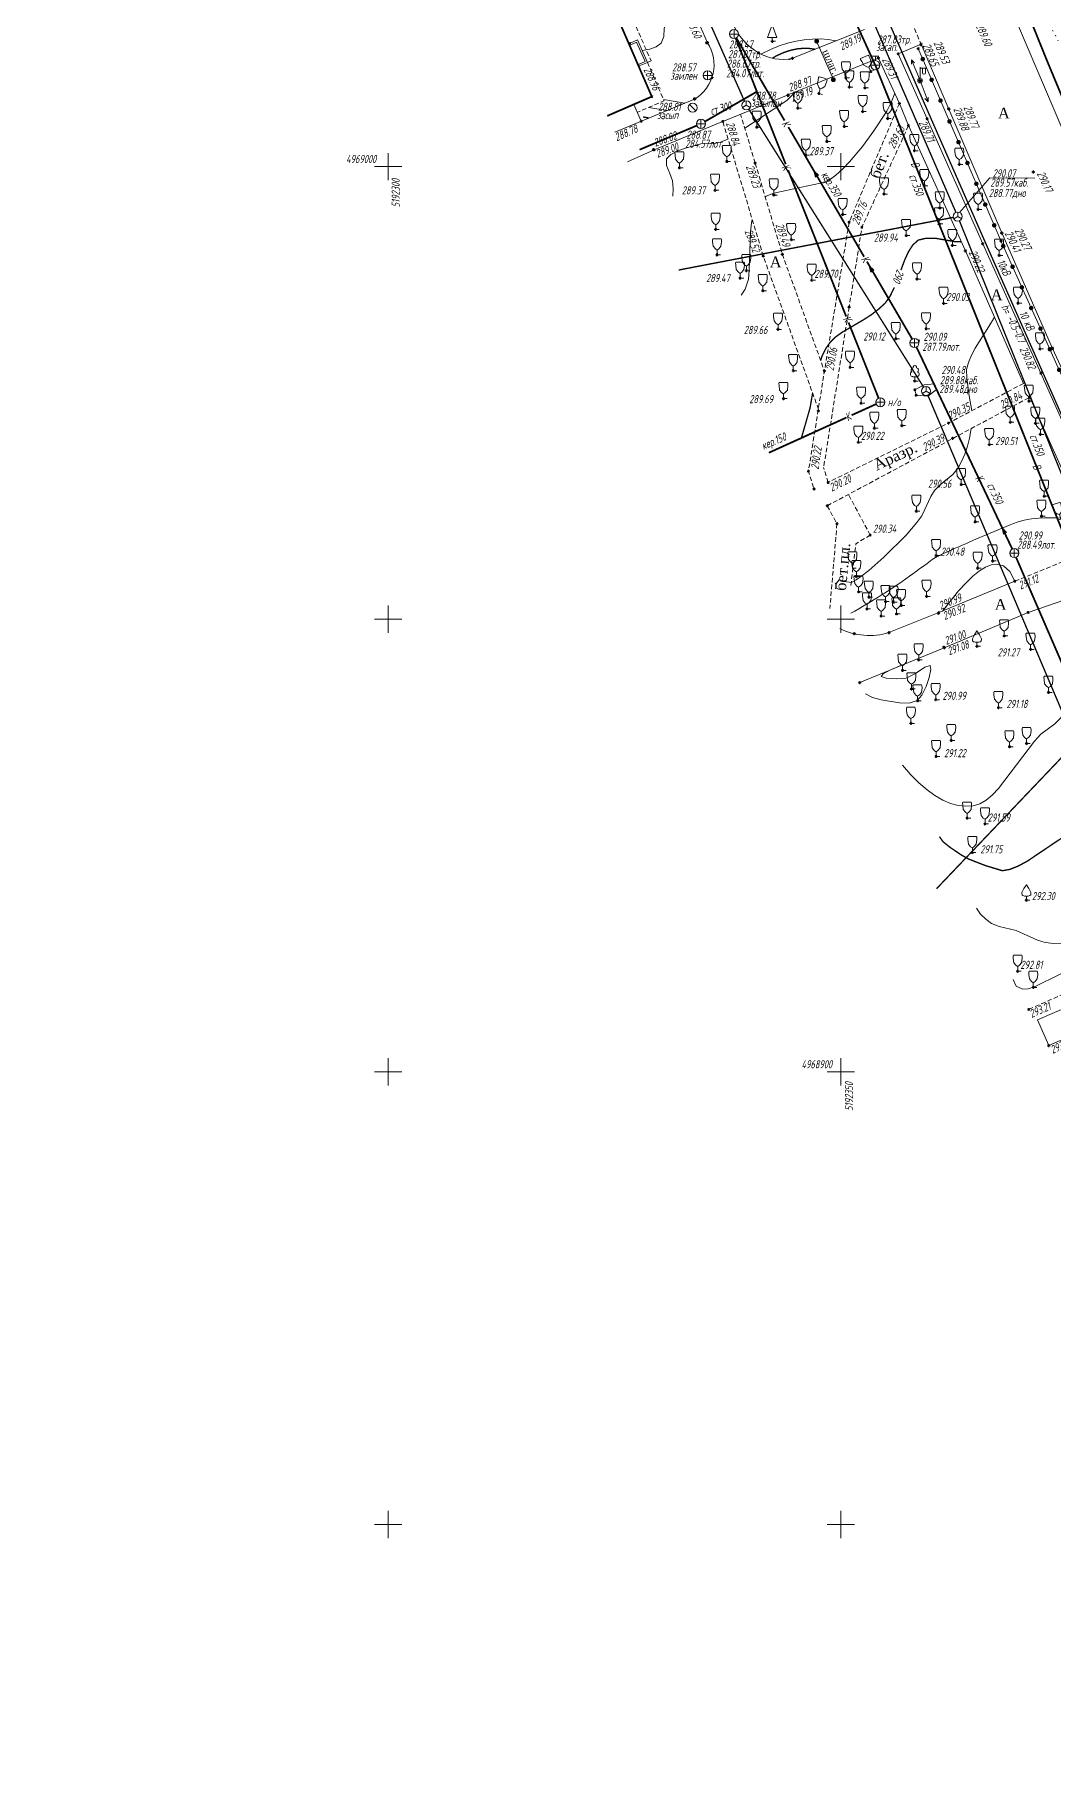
# Model space of a CAD drawing. Header units: metres. Extents: x -857 to 4713, y -766 to 4803.
# Drawn here: x 1701.7 to 1814.2, y 2056.1 to 2247.2 of the extents above; entities that cross this region are included whole.
import ezdxf

# ---------------------------------------------------------------- set-up
doc = ezdxf.new("R2010")
doc.units = ezdxf.units.M
doc.set_wipeout_variables(frame=1)
for name, pattern in [('71100000a', [1, 0, -1]), ('COMMUN', [6, 5, -1]), ('DASHED', [0.75, 0.5, -0.25])]:
    doc.linetypes.add(name, pattern=pattern)
for name, color, linetype, lineweight, transparency in [('51361800', 7, 'Continuous', 18, 0.65), ('51361960', 7, 'Continuous', 18, 0.65), ('51361990', 7, 'Continuous', 18, 0.65), ('51472300', 7, 'Continuous', 18, 0.65), ('71100000', 7, 'Continuous', 18, 0.65), ('71133100', 7, 'Continuous', 18, 0.65), ('71133200', 7, 'Continuous', 18, 0.65), ('71133300', 7, 'Continuous', 18, 0.65), ('71133800', 7, 'Continuous', 18, 0.65), ('82211000', 7, 'Continuous', 18, 0.65), ('Commun', 7, 'Continuous', 18, 0.65), ('CONTOURS-LABEL', 7, 'Continuous', 18, 0.65), ('GEO_POINTS', 7, 'Continuous', 18, 0.65), ('Grid', 7, 'Continuous', 18, 0.65), ('Otm', 7, 'Continuous', 18, 0.65), ('R_Поверхность6_CNT-MAJ', 7, 'Continuous', 18, 0.65), ('R_Поверхность6_CNT-MIN', 7, 'Continuous', 18, 0.65), ('R_Поверхность8_CNT-MAJ', 7, 'Continuous', 18, 0.65), ('R_Поверхность8_CNT-MIN', 7, 'Continuous', 18, 0.65), ('R_Поверхность9_CNT-MAJ', 7, 'Continuous', 18, 0.65), ('R_Поверхность9_CNT-MIN', 7, 'Continuous', 18, 0.65), ('Sit', 7, 'Continuous', 18, 0.65), ('Text', 7, 'Continuous', 18, 0.65), ('Text_com', 7, 'Continuous', 18, 0.65), ('Us_znak', 7, 'Continuous', 18, 0.65), ('Us_znak_fon', 7, 'Continuous', 18, 0.65), ('Рамка и сетка', 7, 'Continuous', 18, 0.65)]:
    doc.layers.add(name, color=color, linetype=linetype, lineweight=lineweight, transparency=transparency)
doc.styles.add('eskd', font='ESKD1.shx', dxfattribs={"width": 1.2, "oblique": 15})
doc.styles.get("Standard").update_dxf_attribs({"font": 'GOST_0.TTF', "oblique": 15})
doc.styles.add('style1', font='times.ttf', dxfattribs={"height": 1})
doc.linetypes.add('KABELww_500', pattern='A,0.0001,-0.4,[131,ltypeshp.shx,S=0.4,R=90,X=0.4,Y=-0.4],0.2,[131,ltypeshp.shx,S=0.2,R=90,X=0.4,Y=-0.2],3.6,[131,ltypeshp.shx,S=0.2,R=-90,X=-0.4,Y=0.2],0.2,[131,ltypeshp.shx,S=0.4,R=-90,X=-0.4,Y=0.4],-0.8,4,-0.4', length=9.6001)
doc.linetypes.add('ПОДЗ_ЛИНИИ_СВЯЗИ', pattern='A,4.8,-0.2,[133,ltypeshp.shx,S=0.2,R=0,X=-0.2,Y=0],-0.2,4.8,-2', length=12)

# ---------------------------------------------------------------- blocks, each defined once
blk = doc.blocks.new('71133200')
for p, q in [((-0.924145, 3.560442), (-1.024145, 3.360442)), ((-1.024145, 3.360442), (-0.977382, 2.864397)), ((-0.977382, 2.864397), (-0.861899, 1.88241)), ((-0.024145, 3.560442), (-0.924145, 3.560442)), ((-0.861899, 1.88241), (-0.374616, 1.28565)), ((-0.374616, 1.28565), (0, 1.039723)), ((-0.024145, 3.560442), (0.875855, 3.560442)), ((0, 1.039723), (0.401375, 1.321765)), ((0, 0), (0, 1.039723)), ((0.8, 0), (0, 0)), ((0.401375, 1.321765), (0.861899, 1.88241)), ((0.861899, 1.88241), (0.975974, 2.864397)), ((0.875855, 3.560442), (0.958164, 3.395824)), ((0.975974, 2.864397), (0.958164, 3.395824))]:
    blk.add_line(p, q)
at = {"style": 'eskd', "oblique": 14.99997778}
blk.add_attdef('Z', (1.873004, -0.239356), '', height=2, dxfattribs=at)
blk = doc.blocks.new('71133100')
for p, q in [((-0.39, 0.96), (0.43, 0.96)), ((0, 0.96), (0, 0)), ((0, 0), (0.75, 0))]:
    blk.add_line(p, q)
for centre, radius, start, end in [((-0.44, 1.5), 0.538, 107.1058, 275.2306), ((-0.26, 2.38), 0.52, 101.09, 227.21), ((0.01, 3.04), 0.39, 339.52, 198.62), ((0.33, 2.4), 0.5, 301.87, 85.62), ((0.46, 1.48), 0.52, 267.04, 76.7)]:
    blk.add_arc(centre, radius, start, end)
at = {"style": 'eskd', "oblique": 15}
blk.add_attdef('Z', (1.7, -0.17), '', height=2, dxfattribs=at)
blk = doc.blocks.new('71133300')
for p, q in [((0, 0.91), (0, 0)), ((0, 0), (0.76, 0))]:
    blk.add_line(p, q)
blk.add_lwpolyline([(0, 0.91), (-0.38, 0.91), (-0.76, 1.03), (-0.95, 1.21), (-1.01, 1.47), (-0.99, 1.69), (-0.54, 2.57), (0, 3.42), (0.54, 2.57), (0.99, 1.69), (1.01, 1.47), (0.95, 1.21), (0.76, 1.03), (0.39, 0.91)], close=True)
at = {"style": 'eskd', "oblique": 15}
blk.add_attdef('Z', (1.77, -0.69), '', height=2, dxfattribs=at)
blk = doc.blocks.new('71133800')
blk.add_lwpolyline([(0.71, 0), (0, 0), (0, 0.8), (-1.03, 0.8), (0, 3.61), (1.01, 0.8), (-0.03, 0.8)])
at = {"style": 'eskd', "oblique": 15}
blk.add_attdef('Z', (1.57, -0.8), '', height=2, dxfattribs=at)
blk = doc.blocks.new('51361990a')
at = {"color": 7}
blk.add_wipeout([(1, 0.1), (0.97, 0.3), (0.89, 0.48), (0.78, 0.64), (0.64, 0.78), (0.48, 0.89), (0.3, 0.97), (0.1, 1.01), (-0.09, 1.01), (-0.29, 0.97), (-0.47, 0.89), (-0.63, 0.78), (-0.77, 0.64), (-0.88, 0.48), (-0.96, 0.3), (-1, 0.1), (-1, -0.09), (-0.96, -0.29), (-0.88, -0.47), (-0.77, -0.63), (-0.63, -0.77), (-0.47, -0.88), (-0.29, -0.96), (-0.09, -0.99), (0.1, -0.99), (0.3, -0.96), (0.48, -0.88), (0.64, -0.77), (0.78, -0.63), (0.89, -0.47), (0.97, -0.29), (1, -0.09)], dxfattribs=at)
blk.add_line((-0.71, 0.7), (0.71, -0.7))
blk.add_circle((0, 0.01), 1)
at = {"color": 7, "style": 'eskd', "oblique": 15}
for tag, p in [('Z', (1.73, 1.41)), ('Z1', (1.73, -0.99)), ('Z2', (1.73, -3.39))]:
    blk.add_attdef(tag, p, '', height=2, dxfattribs=at)
blk = doc.blocks.new('51472300')
for p, q in [((0, 0.5), (0, 3)), ((0, 2.75), (1.5, 2.75)), ((0.54, 1.74), (0.54, 2.75)), ((1.2, 1.74), (1.2, 2.75))]:
    blk.add_line(p, q)
at = {"color": 7}
for radius in [0.5, 0.05]:
    blk.add_circle((0, 0), radius, dxfattribs=at)
blk.add_arc((0.87, 1.75), 0.331, 182.1567, 357.8433)
at = {"oblique": 15}
blk.add_attdef('Z', (1.02, -1.37), '', height=2, dxfattribs=at)
blk = doc.blocks.new('*U244')
at = {"layer": '82211000', "linetype": 'Continuous', "ltscale": 0.5}
for points in [[(5192358.94, 4969012.11, 1), (5192359.14, 4969011.65, 1)], [(5192359.93, 4969009.82, 1), (5192360.12, 4969009.36, 1)], [(5192360.91, 4969007.52, 1), (5192361.11, 4969007.06, 1)], [(5192361.9, 4969005.22, 1), (5192362.1, 4969004.76, 1)], [(5192362.89, 4969002.93, 1), (5192363.09, 4969002.47, 1)], [(5192363.88, 4969000.63, 1), (5192364.07, 4969000.17, 1)], [(5192364.86, 4968998.33, 1), (5192365.06, 4968997.87, 1)], [(5192365.85, 4968996.04, 1), (5192366.05, 4968995.58, 1)], [(5192366.84, 4968993.74, 1), (5192367.04, 4968993.28, 1)], [(5192367.83, 4968991.45, 1), (5192368.04, 4968990.99, 1)], [(5192368.86, 4968989.17, 1), (5192369.07, 4968988.71, 1)], [(5192369.89, 4968986.89, 1), (5192370.09, 4968986.43, 1)], [(5192370.92, 4968984.61, 1), (5192371.12, 4968984.15, 1)], [(5192371.95, 4968982.33, 1), (5192372.15, 4968981.88, 1)], [(5192372.98, 4968980.05, 1), (5192373.18, 4968979.6, 1)], [(5192374, 4968977.77, 1), (5192374.21, 4968977.32, 1)], [(5192375.03, 4968975.5, 1), (5192375.24, 4968975.04, 1)], [(5192376.06, 4968973.22, 1), (5192376.27, 4968972.76, 1)], [(5192377.09, 4968970.94, 1), (5192377.3, 4968970.48, 1)], [(5192378.12, 4968968.66, 1), (5192378.33, 4968968.21, 1)], [(5192379.15, 4968966.38, 1), (5192379.36, 4968965.93, 1)]]:
    blk.add_hatch(color=256, dxfattribs=at).paths.add_polyline_path(points, flags=0)
at = {"layer": '82211000', "linetype": 'Continuous', "ltscale": 0.5, "flags": 128}
blk.add_lwpolyline([(5192358.54, 4969013.03, 0.1, 0.1, 0), (5192358.94, 4969012.11, 0, 0, 0)], format="xyseb", dxfattribs=at)
at = {"layer": '82211000', "linetype": 'Continuous', "ltscale": 0.5, "const_width": 0.1}
for points in [[(5192359.14, 4969011.65), (5192359.93, 4969009.82)], [(5192360.12, 4969009.36), (5192360.91, 4969007.52)], [(5192361.11, 4969007.06), (5192361.9, 4969005.22)], [(5192362.1, 4969004.76), (5192362.89, 4969002.93)], [(5192363.09, 4969002.47), (5192363.88, 4969000.63)], [(5192364.07, 4969000.17), (5192364.86, 4968998.33)], [(5192365.06, 4968997.87), (5192365.85, 4968996.04)], [(5192366.05, 4968995.58), (5192366.84, 4968993.74)], [(5192368.04, 4968990.99), (5192368.86, 4968989.17)], [(5192369.07, 4968988.71), (5192369.89, 4968986.89)], [(5192370.09, 4968986.43), (5192370.92, 4968984.61)], [(5192371.12, 4968984.15), (5192371.95, 4968982.33)], [(5192372.15, 4968981.88), (5192372.98, 4968980.05)], [(5192373.18, 4968979.6), (5192374, 4968977.77)], [(5192374.21, 4968977.32), (5192375.03, 4968975.5)], [(5192375.24, 4968975.04), (5192376.06, 4968973.22)], [(5192376.27, 4968972.76), (5192377.09, 4968970.94)], [(5192377.3, 4968970.48), (5192378.12, 4968968.66)], [(5192378.33, 4968968.21), (5192379.15, 4968966.38)]]:
    blk.add_lwpolyline(points, dxfattribs=at)
at = {"layer": '82211000', "linetype": 'Continuous', "ltscale": 0.5}
blk.add_lwpolyline([(5192367.04, 4968993.28, 0.1, 0.1, 0), (5192367.68, 4968991.78, 0.1, 0.1, 0), (5192367.83, 4968991.45, 0, 0, 0)], format="xyseb", dxfattribs=at)
at = {"layer": '82211000', "ltscale": 0.5, "const_width": 0.1}
blk.add_lwpolyline([(5192379.36, 4968965.93), (5192379.64, 4968965.3)], dxfattribs=at)
blk = doc.blocks.new('51361800a')
at = {"color": 7}
blk.add_wipeout([(-0.1, 1), (-0.29, 0.96), (-0.47, 0.89), (-0.64, 0.78), (-0.78, 0.64), (-0.89, 0.47), (-0.96, 0.29), (-1, 0.1), (-1, -0.1), (-0.96, -0.29), (-0.89, -0.47), (-0.78, -0.64), (-0.64, -0.78), (-0.47, -0.89), (-0.29, -0.96), (-0.1, -1), (0.1, -1), (0.29, -0.96), (0.47, -0.89), (0.64, -0.78), (0.78, -0.64), (0.89, -0.47), (0.96, -0.29), (1, -0.1), (1, 0.1), (0.96, 0.29), (0.89, 0.47), (0.78, 0.64), (0.64, 0.78), (0.47, 0.89), (0.29, 0.96), (0.1, 1)], dxfattribs=at)
for p, q in [((-1, 0), (1, 0)), ((0, -1), (0, 1))]:
    blk.add_line(p, q)
blk.add_circle((0, 0), 1)
at = {"style": 'eskd', "oblique": 15}
for tag, p in [('Z', (1.72, 1.4)), ('Z1', (1.72, -1)), ('Z2', (1.72, -3.4))]:
    blk.add_attdef(tag, p, '', height=2, dxfattribs=at)
blk = doc.blocks.new('51361960a')
at = {"color": 7}
blk.add_wipeout([(-0.1, 1), (-0.29, 0.96), (-0.47, 0.89), (-0.64, 0.78), (-0.78, 0.64), (-0.89, 0.47), (-0.96, 0.29), (-1, 0.1), (-1, -0.1), (-0.96, -0.29), (-0.89, -0.47), (-0.78, -0.64), (-0.64, -0.78), (-0.47, -0.89), (-0.29, -0.96), (-0.1, -1), (0.1, -1), (0.29, -0.96), (0.47, -0.89), (0.64, -0.78), (0.78, -0.64), (0.89, -0.47), (0.96, -0.29), (1, -0.1), (1, 0.1), (0.96, 0.29), (0.89, 0.47), (0.78, 0.64), (0.64, 0.78), (0.47, 0.89), (0.29, 0.96), (0.1, 1)], dxfattribs=at)
blk.add_wipeout([(-0.1, 1), (-0.29, 0.96), (-0.47, 0.89), (-0.64, 0.78), (-0.78, 0.64), (-0.89, 0.47), (-0.96, 0.29), (-1, 0.1), (-1, -0.1), (-0.96, -0.29), (-0.89, -0.47), (-0.78, -0.64), (-0.64, -0.78), (-0.47, -0.89), (-0.29, -0.96), (-0.1, -1), (0.1, -1), (0.29, -0.96), (0.47, -0.89), (0.64, -0.78), (0.78, -0.64), (0.89, -0.47), (0.96, -0.29), (1, -0.1), (1, 0.1), (0.96, 0.29), (0.89, 0.47), (0.78, 0.64), (0.64, 0.78), (0.47, 0.89), (0.29, 0.96), (0.1, 1)], dxfattribs=at)
for q in [(-0.87, -0.5), (0, 1), (0.87, -0.5)]:
    blk.add_line((0, 0), q)
blk.add_circle((0, 0), 1)
at = {"style": 'eskd', "oblique": 15}
for tag, p in [('Z', (1.72, 1.4)), ('Z1', (1.72, -1)), ('Z2', (1.72, -3.4))]:
    blk.add_attdef(tag, p, '', height=2, dxfattribs=at)
blk = doc.blocks.new('GRID')
at = {"layer": 'Grid', "color": 104}
blk.add_line((-1.5, 0), (1.5, 0), dxfattribs=at)
for points in [[(0, 0), (0, 1.5)], [(0, 0), (0, -1.5)]]:
    blk.add_lwpolyline(points, dxfattribs=at)
blk = doc.blocks.new('KOVER')
at = {"layer": 'Us_znak', "lineweight": -2}
blk.add_hatch(color=0, dxfattribs=at).paths.add_polyline_path([(-0.21, 0, 1), (0.21, 0, 1)])
at = {"layer": 'Us_znak_fon', "true_color": 0xffffff}
blk.add_hatch(color=7, dxfattribs=at).paths.add_polyline_path([(-0.26, 0, 1), (0.26, 0, 1)])
at = {"layer": 'Us_znak', "color": 0, "lineweight": -2}
blk.add_circle((0, 0), 0.21, dxfattribs=at)
blk = doc.blocks.new('NAPR')
at = {"layer": 'Us_znak', "color": 0, "linetype": 'Continuous', "lineweight": -2}
for p in [(-0.19, 2.04), (0.19, 2.04)]:
    blk.add_line(p, (0, 2.5), dxfattribs=at)
blk.add_lwpolyline([(0, 0), (0, 2.5)], dxfattribs=at)
blk = doc.blocks.new('KOLVOD')
at = {"linetype": 'Continuous'}
blk.add_line((-0.5, 0), (0.5, 0), dxfattribs=at)
blk.add_circle((0, 0), 0.5, dxfattribs=at)
blk = doc.blocks.new('A$C5D464912')
at = {"layer": 'Commun'}
for points in [[(0, 1.01), (-0.37, 1.01)], [(0, 0.5), (0, 1.01)], [(0, 1.01), (0.37, 1.01)]]:
    blk.add_lwpolyline(points, dxfattribs=at)
at = {"layer": 'Sit', "linetype": 'Continuous', "lineweight": 0}
blk.add_blockref('KOLVOD', (0, 0), dxfattribs=at)
blk = doc.blocks.new('A$C52264BE2')
at = {"layer": 'Sit'}
h = blk.add_hatch(color=32, dxfattribs=at)
h.dxf.hatch_style = 1
h.paths.add_polyline_path([(0, 0.37), (0.71, 0.44), (0.15, 0)])
at = {"layer": 'Sit', "color": 32, "elevation": 285.31}
blk.add_lwpolyline([(0, 0.37), (0.71, 0.44), (0.15, 0), (0, 0.37)], dxfattribs=at)

msp = doc.modelspace()

# ---------------------------------------------------------------- linework, layer by layer
at = {"color": 192, "linetype": 'ПОДЗ_ЛИНИИ_СВЯЗИ', "lineweight": 60, "ltscale": 0.4, "const_width": 0.15, "flags": 128}
for points, elevation in [([(1780.129, 2239.877), (1737.356, 2336.5)], 290.481), ([(1803.484, 2227.581), (1770.737, 2303.225)], 290.074), ([(1800.188, 2207.84), (1780.597, 2238.997)], 290.481), ([(1803.195, 2227.03), (1772.862, 2221.215)], 290.074), ([(1803.87, 2226.659), (1823.825, 2177.119)], 290.074), ([(1800.191, 2207.842), (1840.928, 2111.803), (1856.126, 2095.571), (1872.754, 2058.324)], 290.481)]:
    msp.add_lwpolyline(points, dxfattribs=dict(at, elevation=elevation))
msp.add_lwpolyline([(1823.67, 2176.294), (1801.343, 2152.87)], dxfattribs=at)
at = {"layer": '71100000', "linetype": '71100000a', "ltscale": 0.5}
msp.add_lwpolyline([(1814.019, 2247.91, -0.0404461), (1814.769, 2246.525, -0.0392512)], format="xyb", dxfattribs=at)
at = {"layer": 'Commun', "color": 1, "linetype": 'KABELww_500', "lineweight": 30, "flags": 128}
msp.add_lwpolyline([(1754.518, 2345.67), (1759.465, 2333.845), (1767.312, 2315.667), (1778.051, 2290.959), (1796.038, 2248.672), (1799.985, 2239.65), (1806.538, 2224.711), (1825.247, 2182.366), (1839.593, 2149.556), (1853.497, 2117.028), (1865.402, 2089.373), (1865.402, 2089.373)], dxfattribs=at)
at = {"layer": 'Commun', "color": 4, "linetype": 'COMMUN', "ltscale": 0.7, "const_width": 0.2, "elevation": 287.906, "flags": 128}
msp.add_lwpolyline([(1782.27, 2321.722), (1813.516, 2244.405)], dxfattribs=at)
at = {"layer": 'Commun', "color": 106, "linetype": 'COMMUN', "ltscale": 0.7, "const_width": 0.2, "elevation": 288.015, "flags": 128}
msp.add_lwpolyline([(1770.988, 2295.787), (1794.618, 2243.743), (1823.314, 2172.272), (1848.217, 2117.241)], dxfattribs=at)
at = {"layer": 'Commun', "color": 32, "linetype": 'COMMUN', "ltscale": 0.7, "const_width": 0.2, "flags": 128}
for points in [[(1784.687, 2232.901), (1779.164, 2246.818)], [(1784.56, 2237.724), (1779.232, 2246.85)], [(1793.349, 2222.672), (1784.98, 2237.006)], [(1791.367, 2216.072), (1784.951, 2232.236)], [(1798.65, 2213.593), (1793.654, 2222.15)], [(1794.937, 2207.075), (1791.628, 2215.414)], [(1799.12, 2212.71), (1809.706, 2190.392)], [(1794.666, 2206.404), (1791.962, 2205.176)], [(1791.391, 2204.918), (1782.826, 2201.03)], [(1810.12, 2189.481), (1825.237, 2154.597)]]:
    msp.add_lwpolyline(points, dxfattribs=at)
at = {"layer": 'Commun', "color": 4, "linetype": 'COMMUN', "ltscale": 0.7, "const_width": 0.2, "flags": 128}
msp.add_lwpolyline([(1893.493, 2183.69), (1885.977, 2182.036), (1876.849, 2161.782), (1859.267, 2141.055), (1858.358, 2139.3), (1845.272, 2169.941), (1825.789, 2214.873), (1813.516, 2244.405)], dxfattribs=at)
at = {"layer": 'Commun', "color": 32, "linetype": 'COMMUN', "ltscale": 0.7, "const_width": 0.2, "elevation": 288.915, "flags": 128}
for points in [[(1775.762, 2237.615), (1781.457, 2240.896)], [(1774.867, 2237.17), (1768.541, 2234.506)]]:
    msp.add_lwpolyline(points, dxfattribs=at)
at = {"layer": 'GEO_POINTS', "lineweight": 60}
for centre in [(1767.422, 2246.243, 288.428), (1775.956, 2246.312, 288.602), (1776.03, 2246.334, 288.435), (1776.042, 2246.317, 288.437), (1783.208, 2246.483, 288.973), (1788.095, 2246.49, 289.062), (1799.32, 2245.671, 289.537), (1799.613, 2246.11, 289.649), (1799.646, 2246.156, 289.534), (1781.681, 2245.205, 288.621), (1785.429, 2244.604, 287.454), (1794.927, 2244.634, 289.314), (1797.117, 2245.092, 289.431), (1776.543, 2242.477, 288.607), (1789.945, 2242.252, 289.209), (1791.341, 2242.449, 289.311), (1791.713, 2241.424, 289.277), (1794.087, 2243.134, 289.387), (1799.519, 2242.141, 289.793), (1769.9, 2240.375, 288.963), (1774.604, 2240.123, 288.902), (1774.627, 2240.104, 288.732), (1784.94, 2240.491, 289.186), (1784.956, 2240.559, 288.972), (1788.349, 2240.712, 289.289), (1793.429, 2241.334, 289.364), (1797.237, 2239.62, 289.554), (1768.733, 2237.651, 288.784), (1774.407, 2239.141, 288.81), (1777.744, 2237.634, 288.84), (1786.019, 2239.099, 289.288), (1793.189, 2238.718, 289.405), (1795.947, 2237.956, 289.669), (1800.31, 2237.917, 289.711), (1802.656, 2239.028, 289.877), (1802.716, 2238.994, 289.765), (1775.328, 2237.364, 288.915), (1781.493, 2236.994, 289.279), (1791.149, 2237.068, 289.369), (1798.251, 2237.172, 289.633), (1770.089, 2234.523, 288.821), (1770.154, 2234.482, 289.003), (1786.921, 2233.893, 289.37), (1789.229, 2235.409, 289.449), (1798.898, 2234.391, 289.124), (1772.95, 2232.504, 289.177), (1778.185, 2233.205, 289.267), (1781.316, 2233.021, 289.234), (1803.857, 2232.89, 290.016), (1812.037, 2232.04, 290.171), (1776.887, 2230.022, 289.369), (1799.995, 2230.527, 288.855), (1783.374, 2229.501, 289.458), (1795.543, 2229.608, 289.632), (1801.703, 2228.069, 289.07), (1790.977, 2227.345, 289.605), (1791.696, 2226.503, 289.76), (1801.632, 2226.303, 288.992), (1803.68, 2227.13, 290.074), (1805.933, 2227.915, 290.176), (1776.95, 2225.697, 289.437), (1785.299, 2224.557, 289.61), (1793.103, 2225.937, 289.736), (1797.989, 2225.018, 289.942), (1808.456, 2224.421, 290.346), (1808.536, 2225.31, 290.406), (1808.569, 2225.279, 290.273), (1777.102, 2222.895, 289.423), (1782.201, 2222.765, 289.518), (1784.314, 2222.948, 289.493), (1803.092, 2223.929, 289.08), (1804.524, 2223.336, 290.22), (1806.437, 2224.113, 290.24), (1808.257, 2222.837, 290.337), (1780.339, 2221.133, 289.546), (1779.648, 2220.319, 289.471), (1782.155, 2218.924, 289.441), (1787.559, 2220.089, 289.7), (1799.19, 2220.222, 289.83), (1791.697, 2217.131, 289.982), (1802.126, 2217.525, 290.032), (1810.344, 2217.555, 290.612), (1783.835, 2214.658, 289.663), (1800.185, 2214.722, 290.11), (1796.846, 2213.625, 290.123), (1799.341, 2213.396, 290.089), (1812.766, 2212.501, 290.712), (1814.134, 2212.583, 290.895), (1814.159, 2212.551, 290.752), (1785.517, 2210.09, 289.608), (1788.96, 2210.057, 290.063), (1791.791, 2210.456, 289.934), (1798.934, 2208.953, 290.243), (1812.875, 2209.819, 290.824), (1784.44, 2207.008, 289.688), (1798.954, 2207.978, 290.281), (1799.088, 2207.383, 290.262), (1800.188, 2207.84, 290.481), (1811.632, 2207.159, 290.838), (1788.292, 2205.652, 290.098), (1793.011, 2206.494, 290.156), (1811.544, 2206.723, 290.72), (1794.478, 2203.745, 290.18), (1797.513, 2204.022, 290.416), (1802.669, 2204.308, 290.351), (1809.481, 2204.4, 289.068), (1812.263, 2204.282, 290.824), (1792.708, 2202.188, 290.22), (1803.111, 2202.627, 290.388), (1807.167, 2201.93, 290.508), (1812.809, 2203.059, 290.833), (1787.198, 2198.985, 290.216), (1789.373, 2197.746, 290.204), (1804.063, 2197.517, 290.563), (1787.821, 2197.024, 290.212), (1813.224, 2196.226, 290.914), (1789.278, 2195.169, 290.271), (1799.112, 2194.577, 290.353), (1812.93, 2194.021, 290.939), (1790.347, 2193.182, 290.238), (1794.02, 2191.931, 290.335), (1805.606, 2193.396, 290.69), (1810.316, 2190.191, 290.99), (1801.306, 2189.665, 290.48), (1805.885, 2188.284, 290.945), (1807.537, 2189.075, 290.977), (1792.489, 2187.355, 290.511), (1809.991, 2186.832, 291.124), (1792.734, 2185.657, 290.624), (1793.873, 2185.078, 290.372), (1795.716, 2184.59, 290.713), (1796.606, 2184.525, 290.697), (1797.444, 2184.155, 290.827), (1800.244, 2185.156, 290.762), (1793.663, 2183.777, 290.708), (1795.221, 2182.984, 290.83), (1796.917, 2183.227, 290.894), (1801.536, 2183.303, 290.919), (1801.602, 2183.37, 290.994), (1811.458, 2183.392, 291.172), (1792.243, 2181.043, 290.671), (1796.09, 2181.158, 290.831), (1808.815, 2180.799, 291.166), (1802.15, 2179.56, 291), (1802.201, 2179.487, 291.083), (1805.805, 2179.645, 291.104), (1811.731, 2179.304, 291.268), (1797.581, 2176.983, 291.078), (1799.373, 2178.143, 291.088), (1792.86, 2175.636, 290.921), (1798.58, 2174.937, 290.89), (1813.71, 2174.562, 291.329), (1799.25, 2173.621, 291.002), (1801.254, 2173.745, 290.992), (1808.175, 2172.858, 291.178), (1798.519, 2171.135, 291.062), (1802.974, 2169.238, 291.178), (1811.293, 2168.907, 290.686), (1801.296, 2167.474, 291.225), (1809.397, 2168.548, 291.441), (1804.72, 2160.668, 291.618), (1806.695, 2160.026, 291.588), (1805.297, 2156.859, 291.754), (1811.263, 2151.603, 292.301), (1810.306, 2143.756, 292.813), (1812.031, 2141.966, 293.021), (1811.537, 2139.538, 293.206), (1813.737, 2135.533, 293.245)]:
    msp.add_circle(centre, 0.06, dxfattribs=at)
at = {"layer": 'R_Поверхность6_CNT-MAJ', "color": 32, "elevation": 292, "flags": 128}
msp.add_lwpolyline([(1824.954, 2176.593, 0.15, 0.15, 0), (1823.877, 2173.832, 0.15, 0.15, 0), (1819.978, 2161.463, 0.15, 0.15, 0), (1819.793, 2160.733, 0.15, 0.15, 0), (1819.567, 2160.285, 0.15, 0.15, 0), (1818.948, 2160.141, 0.15, 0.15, 0), (1817.949, 2159.88, 0.15, 0.15, 0), (1817.923, 2159.885, 0.15, 0.15, 0), (1817.25, 2159.698, 0.15, 0.15, 0), (1816.441, 2159.293, 0.15, 0.15, 0), (1814.537, 2158.049, 0.15, 0.15, 0), (1811.399, 2155.935, 0.15, 0.15, 0), (1810.394, 2155.386, 0.15, 0.15, 0), (1809.459, 2155.009, 0.15, 0.15, 0), (1808.622, 2154.857, 0.15, 0.15, 0), (1806.767, 2155.416, 0.15, 0.15, 0), (1804.898, 2156.143, 0.15, 0.15, 0), (1804.075, 2156.598, 0.15, 0.15, 0), (1802.807, 2157.459, 0.15, 0.15, 0), (1802.058, 2158.062, 0.15, 0.15, 0), (1801.664, 2158.621, 0, 0, 0)], format="xyseb", dxfattribs=at)
at = {"layer": 'R_Поверхность6_CNT-MIN', "color": 32, "flags": 128}
for points, elevation in [([(1820.718, 2186.218), (1815.774, 2173.076), (1815.458, 2172.384), (1815.064, 2171.761), (1814.396, 2171.095), (1812.851, 2169.95), (1812.177, 2169.18), (1808.185, 2163.93), (1807.505, 2163.231), (1806.813, 2162.663), (1806.107, 2162.257), (1805.384, 2162.043), (1804.565, 2161.991), (1803.734, 2162.076), (1802.891, 2162.297), (1802.036, 2162.656), (1801.169, 2163.152), (1800.291, 2163.785), (1799.4, 2164.555), (1798.498, 2165.462), (1797.584, 2166.506)], 291.5), ([(1797.41, 2177.512), (1796.17, 2177.002), (1795.447, 2176.603), (1795.24, 2176.315), (1795.782, 2176.119), (1796.899, 2176.047), (1797.993, 2176.139), (1799.027, 2176.644), (1800.036, 2177.329), (1800.647, 2177.533), (1800.713, 2177.074), (1800.544, 2176.217), (1800.196, 2175.2), (1799.724, 2174.265), (1799.185, 2173.649), (1798.332, 2173.376), (1797.257, 2173.386), (1795.233, 2173.729), (1794.265, 2173.998), (1793.504, 2174.391)], 291), ([(1829.795, 2165.48), (1829.126, 2160.59), (1829.05, 2158.478), (1829.041, 2155.152), (1828.982, 2154.127), (1828.859, 2153.197), (1828.652, 2152.394), (1828.338, 2151.748), (1827.557, 2151.261), (1826.74, 2150.826), (1825.889, 2150.442), (1817.822, 2147.512), (1815.943, 2146.997), (1815.09, 2146.853), (1814.31, 2146.806), (1813.34, 2146.914), (1812.488, 2147.177), (1810.137, 2148.236), (1808.254, 2148.687), (1807.417, 2149.035), (1806.772, 2149.499), (1806.214, 2150.066), (1805.743, 2150.735)], 292.5), ([(1834.466, 2154.413), (1833.794, 2154.859), (1833.266, 2154.797), (1833.066, 2154.324), (1833, 2152.44), (1832.877, 2151.428), (1832.553, 2150.617), (1831.988, 2150.086), (1831.241, 2149.662), (1830.373, 2149.309), (1828.516, 2148.676), (1827.648, 2148.323), (1825.748, 2147.162), (1817.826, 2144.841), (1812.169, 2142.048), (1811.445, 2141.821), (1810.885, 2141.771), (1810.154, 2142.093), (1809.823, 2142.85)], 293)]:
    msp.add_lwpolyline(points, dxfattribs=dict(at, elevation=elevation))
at = {"layer": 'R_Поверхность8_CNT-MAJ', "color": 32, "const_width": 0.15, "elevation": 290, "flags": 128}
for points in [[(1804.06, 2224.327), (1803.31, 2224.357), (1801.197, 2224.727), (1800.189, 2224.726), (1799.322, 2224.521), (1798.732, 2223.991), (1798.247, 2223.245), (1797.833, 2222.34), (1797.405, 2221.199)], [(1796.683, 2219.277), (1796.218, 2218.338), (1795.656, 2217.539), (1794.966, 2216.915), (1794.204, 2216.321), (1793.376, 2215.778), (1790.878, 2214.313), (1790.189, 2213.815), (1789.641, 2213.286), (1789.104, 2212.53), (1788.729, 2211.771), (1788.541, 2211.22)], [(1787.658, 2207.615), (1787.373, 2205.976), (1786.43, 2202.69), (1786.317, 2202.556)]]:
    msp.add_lwpolyline(points, dxfattribs=at)
at = {"layer": 'R_Поверхность8_CNT-MIN', "color": 32, "flags": 128}
for points, elevation in [([(1785.762, 2240.889), (1784.793, 2239.945), (1780.159, 2236.869)], 289), ([(1796.719, 2240.746), (1796.345, 2239.737), (1795.842, 2238.78), (1794.416, 2236.604), (1793.15, 2234.868), (1791.727, 2233.161), (1790.981, 2232.387), (1790.226, 2231.704), (1789.472, 2231.14), (1788.514, 2230.807), (1786.422, 2230.35), (1783.369, 2229.723), (1782.527, 2229.376), (1782.425, 2229.294)], 289.5), ([(1778.321, 2235.709), (1778.097, 2235.589), (1777.484, 2235.327), (1776.74, 2235.198), (1776.137, 2235.245), (1775.467, 2235.197), (1773.719, 2234.73), (1772.772, 2234.39), (1771.988, 2233.982), (1771.525, 2233.509), (1771.526, 2232.755), (1771.884, 2231.891), (1772.171, 2231.07), (1772.254, 2230.179), (1772.229, 2229.357)], 289), ([(1780.995, 2226.787), (1780.921, 2226.433), (1780.814, 2225.438), (1780.667, 2221.197), (1780.56, 2220.203), (1780.195, 2219.103), (1779.775, 2218.444)], 289.5), ([(1809.305, 2217.746), (1809.305, 2217.746)], 290.5), ([(1807.744, 2216.01), (1807.109, 2214.963), (1805.606, 2212.594), (1805.191, 2211.802), (1804.862, 2211.01), (1804.645, 2210.215), (1804.676, 2209.254), (1804.936, 2207.317), (1805.252, 2205.674)], 290.5), ([(1805.18, 2203.698), (1804.989, 2202.656), (1804.764, 2201.748), (1804.461, 2200.882), (1804.11, 2200.078), (1803.719, 2199.361), (1803.136, 2198.643), (1801.752, 2197.492), (1801.129, 2196.842), (1800.723, 2196.202), (1799.702, 2194.067), (1799.184, 2193.306), (1797.974, 2191.921), (1795.523, 2189.479), (1793.852, 2188.006), (1793.104, 2187.418), (1792.459, 2186.975), (1791.949, 2186.711), (1791.139, 2186.818), (1790.597, 2186.991), (1790.303, 2186.635), (1790.197, 2185.984)], 290.5), ([(1809.996, 2186.834), (1809.439, 2187.893), (1808.749, 2188.522), (1807.925, 2188.72), (1807.358, 2188.63), (1806.742, 2188.381), (1806.076, 2187.972), (1805.361, 2187.404), (1804.596, 2186.676), (1803.782, 2185.789), (1802.005, 2183.536)], 291)]:
    msp.add_lwpolyline(points, dxfattribs=dict(at, elevation=elevation))
at = {"layer": 'R_Поверхность8_CNT-MIN', "color": 32}
msp.add_lwpolyline([(1817.701, 2193.566, 0.0533639), (1812.628, 2193.801, 0.0839113), (1809.469, 2193.068, 0.0012048), (1805.942, 2191.586, 0.0042383), (1804.944, 2191.154, 0.0019155), (1801.885, 2189.785, 0.0121028), (1801.407, 2189.555, 0.0438545), (1800.677, 2189.096, -0.009757), (1797.551, 2186.822, -0.0131553), (1795.325, 2185.354, -0.0087409), (1791.883, 2183.294)], format="xyb", dxfattribs=at)
at = {"layer": 'R_Поверхность9_CNT-MAJ', "color": 32, "const_width": 0.15, "flags": 128}
for points, elevation in [([(1783.203, 2244.608), (1783.675, 2244.885), (1784.494, 2245.254), (1785.314, 2245.513), (1786.101, 2245.669), (1787.039, 2245.721), (1787.923, 2245.606)], 288), ([(1769.59, 2238.007), (1768.934, 2238.12)], 290)]:
    msp.add_lwpolyline(points, dxfattribs=dict(at, elevation=elevation))
at = {"layer": 'R_Поверхность9_CNT-MIN', "color": 32, "flags": 128}
for points, elevation in [([(1774.487, 2249.89), (1774.397, 2249.929), (1773.628, 2249.878), (1772.817, 2249.598), (1772.078, 2249.17), (1771.522, 2248.672), (1771.265, 2247.903), (1771.213, 2247), (1770.936, 2246.271), (1770.392, 2245.872), (1769.68, 2245.603), (1768.835, 2245.47)], 288.5), ([(1781.933, 2245.066), (1782.069, 2245.143), (1783.006, 2245.592), (1783.954, 2245.964), (1784.898, 2246.262), (1785.824, 2246.489), (1786.717, 2246.645), (1787.628, 2246.734), (1788.514, 2246.744), (1789.374, 2246.674), (1790.208, 2246.523)], 288.5), ([(1785.041, 2244.443), (1785.639, 2244.688)], 287.5), ([(1773.562, 2239.661), (1771.185, 2240.069)], 289), ([(1771.576, 2238.834), (1769.558, 2239.181)], 289.5)]:
    msp.add_lwpolyline(points, dxfattribs=dict(at, elevation=elevation))
at = {"layer": 'Sit', "const_width": 0.2, "flags": 128}
msp.add_lwpolyline([(1733.112, 2309.514), (1738.817, 2311.99), (1769.9, 2240.375), (1764.975, 2238.238)], dxfattribs=at)
at = {"layer": 'Sit', "flags": 128}
for points, elevation in [([(1776.676, 2286.765), (1770.88, 2284.275, 0.0810691), (1766.855, 2281.708, 0.2601874), (1765.851, 2278.799), (1770.528, 2267.585), (1778.869, 2248.382, 0.1586939), (1781.681, 2245.205, 0.1884231), (1785.429, 2244.604), (1793.38, 2247.797)], 288.196), ([(1765.805, 2236.432), (1774.627, 2240.104, 0.428), (1776.042, 2246.317), (1767.301, 2266.393), (1762.459, 2277.49, 0.2152841), (1760.937, 2278.866, 0.1967347), (1759.879, 2278.784), (1757.019, 2277.597)], 288.784), ([(1796.09, 2181.158, -0.1896957), (1790.654, 2181.614, -1.5945336)], 290.831)]:
    msp.add_lwpolyline(points, format="xyb", dxfattribs=dict(at, elevation=elevation))
at = {"layer": 'Sit', "linetype": 'DASHED', "flags": 128}
for points, elevation in [([(1755.631, 2276.989), (1769.81, 2244.319)], 287.994), ([(1797.738, 2250.639), (1799.646, 2246.156)], 288.649), ([(1769.413, 2244.147), (1771.251, 2239.916), (1768.305, 2238.637)], 288.428), ([(1797.237, 2239.62), (1791.696, 2226.503), (1788.96, 2210.057), (1787.198, 2198.985), (1787.821, 2197.024)], 289.314), ([(1781.316, 2233.021), (1779.692, 2238.424)], 289.234), ([(1788.311, 2205.801), (1782.201, 2222.765), (1777.744, 2237.634)], 289.314), ([(1798.251, 2237.172), (1793.103, 2225.937), (1791.697, 2217.131)], 289.314), ([(1781.316, 2233.021), (1784.314, 2222.948), (1788.96, 2210.057)], 289.234), ([(1791.697, 2217.131), (1788.875, 2199.395)], 289.314), ([(1789.278, 2195.169), (1811.632, 2207.159)], 290.271), ([(1810.961, 2208.693), (1802.669, 2204.308), (1789.373, 2197.746)], 290.768), ([(1789.373, 2197.746), (1788.875, 2199.395)], 290.204), ([(1794.02, 2191.931), (1791.612, 2196.421)], 290.335), ([(1789.278, 2195.169), (1790.347, 2193.182), (1789.566, 2183.84)], 290.271), ([(1794.02, 2191.931), (1792.434, 2190.966), (1791.871, 2186.325)], 290.335), ([(1809.991, 2186.832), (1818.717, 2190.396)], 290.831), ([(1811.537, 2139.538), (1826.287, 2146.062), (1834.492, 2150.097)], 293.206)]:
    msp.add_lwpolyline(points, dxfattribs=dict(at, elevation=elevation))
at = {"layer": 'Sit', "flags": 128}
for points, elevation in [([(1797.789, 2277.725), (1801.462, 2269.121), (1806.568, 2257.188), (1817.197, 2232.163), (1825.138, 2213.415), (1831.369, 2198.714), (1836.206, 2187.292), (1841.172, 2175.765), (1848.679, 2158.042), (1853.018, 2147.747)], 287.59), ([(1767.422, 2246.243), (1767.422, 2246.243), (1768.324, 2246.638), (1769.413, 2244.147), (1768.511, 2243.753), (1768.511, 2243.753)], 288.428), ([(1767.502, 2246.06), (1768.221, 2246.374), (1769.15, 2244.25), (1768.431, 2243.936)], 288.428), ([(1788.095, 2246.49), (1789.945, 2242.252)], 289.062), ([(1797.117, 2245.092), (1799.646, 2246.156)], 289.431), ([(1799.646, 2246.156), (1802.716, 2238.994), (1808.536, 2225.31), (1814.159, 2212.551), (1821.063, 2197.551)], 289.534), ([(1769.413, 2244.147), (1769.81, 2244.319)], 288.428), ([(1777.744, 2237.634), (1784.956, 2240.559), (1794.927, 2244.634)], 288.84), ([(1794.927, 2244.634), (1797.237, 2239.62), (1798.251, 2237.172)], 289.314), ([(1797.117, 2245.092), (1800.31, 2237.917), (1806.437, 2224.113), (1812.875, 2209.819), (1820.298, 2193.193)], 289.431), ([(1777.883, 2237.69), (1770.154, 2234.482), (1767.215, 2233.149)], 288.84), ([(1768.733, 2237.651), (1767.923, 2239.517)], 288.784), ([(1798.251, 2237.172), (1804.524, 2223.336)], 289.314), ([(1803.877, 2227.586), (1807.224, 2231.385), (1812.195, 2231.373)], 290.074), ([(1810.961, 2208.693), (1804.524, 2223.336)], 290.768), ([(1798.954, 2207.978), (1799.975, 2208.539), (1801.116, 2208.627), (1801.31, 2207.987), (1800.372, 2207.284), (1799.088, 2207.383), (1798.954, 2207.978)], 290.281), ([(1811.632, 2207.159), (1818.966, 2190.732)], 290.271), ([(1819.676, 2186.203), (1811.458, 2183.392), (1802.201, 2179.487), (1792.86, 2175.636)], 291.423), ([(1796.09, 2181.158), (1801.602, 2183.37), (1809.991, 2186.832)], 290.831), ([(1813.737, 2135.533), (1819.362, 2138.034), (1818.137, 2140.819), (1812.506, 2138.39), (1813.737, 2135.533)], 293.245)]:
    msp.add_lwpolyline(points, dxfattribs=dict(at, elevation=elevation))

# ---------------------------------------------------------------- block references
at = {"layer": '51472300', "color": 7, "xscale": 0.5, "yscale": 0.5, "zscale": 0.5}
msp.add_blockref('51472300', (1799.519, 2242.141, 289.793), dxfattribs=at)
at = {"layer": '71133100', "color": 7, "xscale": 0.5, "yscale": 0.5, "zscale": 0.5}
msp.add_blockref('71133100', (1798.934, 2208.953, 290.243), dxfattribs=at)
at = {"layer": '71133200', "color": 7, "xscale": 0.5, "yscale": 0.5, "zscale": 0.5}
for p in [(1791.341, 2242.449, 289.311), (1791.713, 2241.424, 289.277), (1793.429, 2241.334, 289.364), (1786.019, 2239.099, 289.288), (1793.189, 2238.718, 289.405), (1795.947, 2237.956, 289.669), (1781.493, 2236.994, 289.279), (1791.149, 2237.068, 289.369), (1789.229, 2235.409, 289.449), (1798.898, 2234.391, 289.124), (1772.95, 2232.504, 289.177), (1778.185, 2233.205, 289.267), (1786.921, 2233.893, 289.37), (1803.857, 2232.89, 290.016), (1799.995, 2230.527, 288.855), (1776.887, 2230.022, 289.369), (1783.374, 2229.501, 289.458), (1795.543, 2229.608, 289.632), (1790.977, 2227.345, 289.605), (1801.632, 2226.303, 288.992), (1801.703, 2228.069, 289.07), (1805.933, 2227.915, 290.176), (1776.95, 2225.697, 289.437), (1785.299, 2224.557, 289.61), (1797.989, 2225.018, 289.942), (1777.102, 2222.895, 289.423), (1803.092, 2223.929, 289.08), (1808.257, 2222.837, 290.337), (1780.339, 2221.133, 289.546), (1779.648, 2220.319, 289.471), (1782.155, 2218.924, 289.441), (1787.559, 2220.089, 289.7), (1799.19, 2220.222, 289.83), (1802.126, 2217.525, 290.032), (1810.344, 2217.555, 290.612), (1783.835, 2214.658, 289.663), (1796.846, 2213.625, 290.123), (1800.185, 2214.722, 290.11), (1812.766, 2212.501, 290.712), (1785.517, 2210.09, 289.608), (1791.791, 2210.456, 289.934), (1784.44, 2207.008, 289.688), (1793.011, 2206.494, 290.156), (1811.544, 2206.723, 290.72), (1794.478, 2203.745, 290.18), (1797.513, 2204.022, 290.416), (1809.481, 2204.4, 289.068), (1812.263, 2204.282, 290.824), (1792.708, 2202.188, 290.22), (1807.167, 2201.93, 290.508), (1812.809, 2203.059, 290.833), (1804.063, 2197.517, 290.563), (1813.224, 2196.226, 290.914), (1799.112, 2194.577, 290.353), (1812.93, 2194.021, 290.939), (1805.606, 2193.396, 290.69), (1792.058, 2188.296, 290.511), (1801.306, 2189.665, 290.48), (1805.885, 2188.284, 290.945), (1807.537, 2189.075, 290.977), (1792.489, 2187.355, 290.511), (1792.734, 2185.657, 290.624), (1793.873, 2185.078, 290.372), (1795.716, 2184.59, 290.713), (1796.606, 2184.525, 290.697), (1800.244, 2185.156, 290.762), (1793.663, 2183.777, 290.708), (1795.221, 2182.984, 290.83), (1796.917, 2183.227, 290.894), (1797.444, 2184.155, 290.827), (1808.815, 2180.799, 291.166), (1811.731, 2179.304, 291.268), (1797.581, 2176.983, 291.078), (1799.373, 2178.143, 291.088), (1798.58, 2174.937, 290.89), (1799.25, 2173.621, 291.002), (1801.254, 2173.745, 290.992), (1808.175, 2172.858, 291.178), (1813.71, 2174.562, 291.329), (1798.519, 2171.135, 291.062), (1802.974, 2169.238, 291.178), (1801.296, 2167.474, 291.225), (1809.397, 2168.548, 291.441), (1811.293, 2168.907, 290.686), (1804.72, 2160.668, 291.618), (1806.695, 2160.026, 291.588), (1805.297, 2156.859, 291.754), (1810.306, 2143.756, 292.813), (1812.031, 2141.966, 293.021)]:
    msp.add_blockref('71133200', p, dxfattribs=at)
at = {"layer": '71133200', "color": 7, "zscale": 0.5}
for p, xscale, yscale, rotation in [((1794.087, 2243.134, 289.387), 0.5, 0.5, 23.14364504035037), ((1788.349, 2240.712, 289.289), 0.5, 0.5, 344.6918204732935), ((1815.071, 2193.706, 291.275), -0.5, 0.4999999999999999, 17.50092072176805)]:
    msp.add_blockref('71133200', p, dxfattribs=dict(at, xscale=xscale, yscale=yscale, rotation=rotation))
at = {"layer": '71133300', "color": 7, "xscale": 0.5, "yscale": 0.5, "zscale": 0.5}
for p in [(1805.805, 2179.645, 291.104), (1811.263, 2151.603, 292.301)]:
    msp.add_blockref('71133300', p, dxfattribs=at)
at = {"layer": '71133800', "color": 7, "xscale": 0.5, "yscale": 0.5, "zscale": 0.5}
msp.add_blockref('71133800', (1783.201, 2246.483, 288.973), dxfattribs=at)
at = {"layer": '82211000', "color": 7}
msp.add_blockref('*U244', (-5190559.223, -4966767.36), dxfattribs=at)
at = {"layer": 'Grid', "color": 7, "linetype": 'Continuous'}
for p in [(1740.777, 2232.64), (1790.777, 2232.64), (1790.777, 2232.64), (1740.777, 2182.64), (1790.777, 2182.64), (1790.777, 2182.64), (1740.777, 2132.64), (1790.777, 2132.64), (1790.777, 2132.64), (1740.777, 2082.64), (1790.777, 2082.64), (1790.777, 2082.64)]:
    msp.add_blockref('GRID', p, dxfattribs=at)
at = {"layer": 'Sit', "color": 7, "linetype": 'Continuous'}
for p in [(1788.095, 2246.49, 289.062), (1789.945, 2242.252, 289.209)]:
    msp.add_blockref('KOVER', p, dxfattribs=at)
at = {"layer": 'Sit', "color": 7}
msp.add_blockref('A$C5D464912', (1794.593, 2243.843), dxfattribs=at)
at = {"layer": 'Sit', "color": 7, "linetype": 'Continuous', "rotation": 22.53825370905681}
msp.add_blockref('NAPR', (1799.519, 2242.141, 289.793), dxfattribs=at)
at = {"layer": 'Sit', "color": 7, "linetype": 'Continuous', "xscale": -1, "rotation": 200.6505008097862}
msp.add_blockref('NAPR', (1799.519, 2242.141, 289.793), dxfattribs=at)
at = {"layer": 'Sit', "color": 7}
for p, rotation in [((1788.332, 2231.537, -285.308), 98.21039235938687), ((1794.456, 2221.043, -285.308), 99.1598592115128), ((1809.102, 2192.061, -285.308), 96.30943957129567)]:
    msp.add_blockref('A$C52264BE2', p, dxfattribs=dict(at, rotation=rotation))

# ---------------------------------------------------------------- texts
at = {"layer": 'CONTOURS-LABEL', "color": 32, "oblique": 13, "width": 0.8}
msp.add_text('290', height=0.9, rotation=249.41122, dxfattribs=at).set_placement((1796.989, 2221.354, 290))
at = {"layer": 'Otm', "oblique": 13, "width": 0.8}
for s, rotation, p in [('288.60', 293.82182, (1773.566, 2249.089, 288.602)), ('289.19', 25.82296, (1790.883, 2245.451, 289.194)), ('289.60', 293.91047, (1805.646, 2248.206, 289.599)), ('289.65', 293.19217, (1799.785, 2246.025, 289.649)), ('289.53', 293.19217, (1801.004, 2246.29, 289.534)), ('288.96', 294.45723, (1768.956, 2243.357, 288.963)), ('289.31', 294.73698, (1795.289, 2244.47, 289.314)), ('288.97', 19.57513, (1785.151, 2240.905, 288.972)), ('289.19', 19.57513, (1785.422, 2239.782, 289.186)), ('289.88', 291.23947, (1803.186, 2239.006, 289.877)), ('289.77', 291.23947, (1804.305, 2239.183, 289.765)), ('288.78', 23.80261, (1766.032, 2235.419, 288.784)), ('288.82', 19.72281, (1770.29, 2234.818, 288.821)), ('288.84', 286.68511, (1778.081, 2237.421, 288.84)), ('289.63', 62.03577, (1796.669, 2234.54, 289.633)), ('289.71', 293.93655, (1799.36, 2237.491, 289.711)), ('289.00', 19.72281, (1770.521, 2233.599, 289.003)), ('289.23', 288.93714, (1780.282, 2232.634, 289.234)), ('290.17', 294.84016, (1812.399, 2231.877, 290.171)), ('289.76', 67.09701, (1792.745, 2226.117, 289.76)), ('289.49', 288.40123, (1783.538, 2226.209, 289.234)), ('289.52', 291.25124, (1780.119, 2225.494, 289.518)), ('290.41', 296.06732, (1808.84, 2225.276, 290.406)), ('290.27', 296.06732, (1809.946, 2225.584, 290.273)), ('290.22', 293.73144, (1804.882, 2223.166, 290.22)), ('290.06', 80.24834, (1789.983, 2210.037, 290.063)), ('290.82', 294.10471, (1810.483, 2212.496, 290.824)), ('290.84', 28.24491, (1808.601, 2205.847, 290.838)), ('290.35', 25.69473, (1802.827, 2204.672, 290.351)), ('290.22', 82.05165, (1788.331, 2199.134, 290.216)), ('290.39', 27.38725, (1800.065, 2201.186, 290.388)), ('290.20', 26.26909, (1789.777, 2196.726, 290.204)), ('291.12', 22.21855, (1810.618, 2185.903, 291.124)), ('290.99', 22.42089, (1801.813, 2183.677, 290.994)), ('290.92', 22.42089, (1802.256, 2182.534, 290.919)), ('291.00', 20.27201, (1802.408, 2179.786, 291)), ('291.08', 20.27201, (1802.735, 2178.645, 291.083)), ('293.21', 23.85992, (1811.842, 2138.577, 293.206)), ('293.24', 23.97457, (1814.154, 2134.613, 293.245))]:
    msp.add_text(s, height=0.9, rotation=rotation, dxfattribs=at).set_placement(p)
for s, p in [('289.37', (1787.321, 2233.893, 289.37)), ('289.37', (1773.211, 2229.569, 289.369)), ('289.94', (1794.429, 2224.349, 289.942)), ('289.47', (1775.892, 2219.874, 289.471)), ('289.70', (1787.859, 2220.349, 289.7)), ('290.03', (1802.426, 2217.785, 290.032)), ('289.66', (1780.052, 2214.149, 289.663)), ('290.12', (1793.254, 2213.421, 290.123)), ('289.69', (1780.665, 2206.504, 289.688)), ('290.22', (1793.008, 2202.448, 290.22)), ('290.51', (1807.823, 2201.873, 290.508)), ('290.56', (1800.404, 2197.17, 290.563)), ('290.34', (1794.32, 2192.191, 290.335)), ('290.99', (1810.406, 2191.441, 290.99)), ('290.48', (1801.791, 2189.659, 290.48)), ('288.49лот.', (1810.239, 2190.421, 290.99)), ('291.27', (1808.088, 2178.537, 291.268)), ('290.99', (1802, 2173.73, 290.992)), ('291.18', (1809.074, 2172.839, 291.178)), ('291.22', (1802.179, 2167.396, 291.225)), ('291.59', (1806.995, 2160.286, 291.588)), ('291.75', (1806.181, 2156.779, 291.754)), ('292.30', (1811.878, 2151.605, 292.301)), ('292.81', (1810.606, 2144.016, 292.813))]:
    msp.add_text(s, height=0.9, dxfattribs=at).set_placement(p)
at = {"layer": 'Text', "style": 'style1'}
for s, height, rotation, p in [('шлаг.', 0.8, 293.81487, (1788.713, 2245.364)), ('бет.', 1.2, 69.07706, (1795.04, 2231.198, 289.632)), ('Аразр.', 1.2, 24.89126, (1794.731, 2199.043, -1.819)), ('бет.пл.', 1.2, 84.52012, (1791.33, 2185.733, -289.314))]:
    msp.add_text(s, height=height, rotation=rotation, dxfattribs=at).set_placement(p)
for p in [(1808.121, 2237.956), (1782.916, 2221.507), (1807.329, 2217.883), (1807.765, 2183.677)]:
    msp.add_text('А', height=1.2, dxfattribs=at).set_placement(p)
at = {"layer": 'Text_com', "oblique": 13, "width": 0.8}
for s, p in [('287.07тр.', (1778.317, 2244.61, 288.52)), ('288.47', (1778.418, 2245.687, 288.52)), ('засап.', (1794.66, 2245.408, -0.76)), ('287.83тр.', (1794.794, 2246.231, -0.76)), ('288.57', (1772.143, 2243.15, 288.602)), ('284.07лот.', (1778.12, 2242.507, 288.52)), ('286.67тр.', (1778.201, 2243.57, 288.52)), ('заилен', (1771.951, 2242.234, 288.784)), ('288.81', (1770.597, 2238.801, 288.784)), ('засыпан', (1780.85, 2239.209, 577.624)), ('288.78', (1780.93, 2240.019, 577.755)), ('засып', (1770.475, 2237.878, 288.784)), ('288.87', (1773.728, 2235.714, 288.915)), ('284.57лот.', (1773.592, 2234.722, 288.915)), ('290.07', (1807.533, 2231.447, 290.074)), ('288.77дно', (1807.109, 2229.274, 868.936)), ('289.57каб.', (1807.284, 2230.426, 579.505)), ('287.79лот.', (1799.776, 2212.285)), ('290.09', (1799.902, 2213.392)), ('289.88каб.', (1801.712, 2208.596, 580.981)), ('290.48', (1801.894, 2209.732, 580.981)), ('н/о', (1795.953, 2206.17)), ('289.48дно', (1801.656, 2207.629, 580.981))]:
    msp.add_text(s, height=0.9, dxfattribs=at).set_placement(p)
for s, rotation, p in [('ст.300', 16.728, (1776.498, 2238.309, 568.007)), ('К', 302.96864, (1784.193, 2237.383, 287.746)), ('К', 302.96864, (1784.165, 2232.566, 287.746)), ('В', 290.43818, (1798.481, 2232.988, 282.899)), ('кер.350', 301.04929, (1788.562, 2231.751, 568.007)), ('ст.350', 290.45171, (1798.287, 2231.602, 277.672)), ('К', 302.96864, (1792.96, 2222.413, 287.746)), ('10кВ', 296.64553, (1807.969, 2222.105, 278.021)), ('К', 302.96864, (1790.956, 2215.798, 577.746)), ('К', 28.78557, (1791.547, 2204.472, 577.966)), ('кер.150', 22.90593, (1782.232, 2201.346, 568.007)), ('ст.350', 290.45171, (1811.614, 2202.873, 277.672)), ('В', 290.43818, (1811.912, 2199.6, 282.899)), ('К', 302.96864, (1805.567, 2198.217, 287.746)), ('ст.350', 295.65484, (1806.891, 2197.428, 568.007))]:
    msp.add_text(s, height=0.9, rotation=rotation, dxfattribs=at).set_placement(p)
at = {"layer": 'Text_com', "color": 1, "oblique": 13, "width": 0.8}
for s, p in [('h= -0.5-0.7', (1808.459, 2217.168, 858.719)), ('10 кВ ', (1810.432, 2216.439, 568.007))]:
    msp.add_text(s, height=0.9, rotation=295.65484, dxfattribs=at).set_placement(p)
at = {"layer": 'Рамка и сетка', "oblique": 13, "width": 0.8}
for s, p in [('4969000', (1736.13, 2233.033)), ('4968900', (1786.427, 2133.029))]:
    msp.add_text(s, height=0.9, dxfattribs=at).set_placement(p)
for s, p in [('5192300', (1742.062, 2228.142)), ('5192350', (1792.125, 2128.327))]:
    msp.add_text(s, height=0.9, rotation=90, dxfattribs=at).set_placement(p)

# ---------------------------------------------------------------- next in the draw order: block references
at = {"layer": '51361800', "color": 7, "xscale": 0.5, "yscale": 0.5, "zscale": 0.5}
for p in [(1778.979, 2247.282), (1776.059, 2242.714), (1798.905, 2213.163), (1795.122, 2206.611), (1809.921, 2189.94)]:
    msp.add_blockref('51361800a', p, dxfattribs=at)
at = {"layer": '51361960', "color": 7, "xscale": 0.5, "yscale": 0.5, "zscale": 0.5}
for p in [(1780.331, 2239.42, 290.481), (1803.686, 2227.124, 290.074), (1800.188, 2207.84, 290.481)]:
    msp.add_blockref('51361960a', p, dxfattribs=at)
at = {"layer": '51361990', "color": 7, "xscale": 0.5, "yscale": 0.5, "zscale": 0.5}
msp.add_blockref('51361990a', (1774.407, 2239.141, 288.81), dxfattribs=at)

# ---------------------------------------------------------------- next in the draw order: block references
at = {"layer": '51361800', "color": 7, "xscale": 0.5, "yscale": 0.5, "zscale": 0.5}
msp.add_blockref('51361800a', (1775.328, 2237.364, 288.915), dxfattribs=at)

# ---------------------------------------------------------------- next in the draw order: linework, layer by layer
msp.add_circle((1927.819, 2018.595), 2784.802)

doc.saveas('drawing.dxf')
